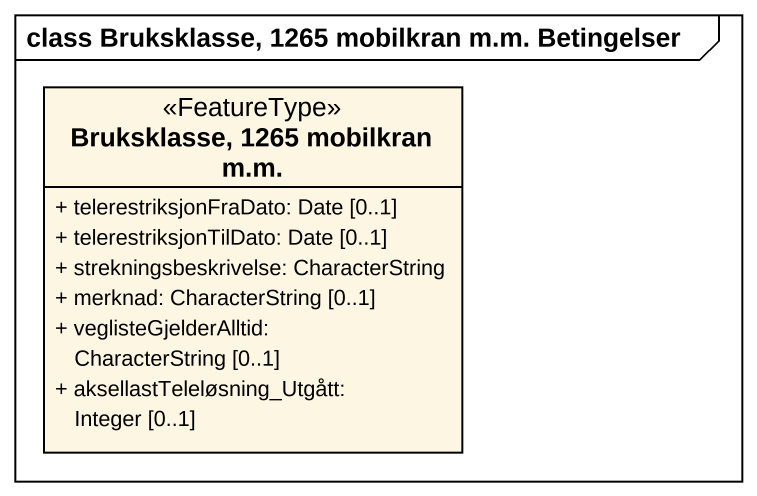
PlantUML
@startuml
mainframe class Bruksklasse, 1265 mobilkran m.m. Betingelser
hide circle
hide empty members
skinparam classAttributeIconSize 0
class "Bruksklasse, 1265 mobilkran m.m." as Bruksklasse_1265_mobilkran <<FeatureType>> {
  + telerestriksjonFraDato: Date [0..1]
  + telerestriksjonTilDato: Date [0..1]
  + strekningsbeskrivelse: CharacterString
  + merknad: CharacterString [0..1]
  + veglisteGjelderAlltid: CharacterString [0..1]
  + aksellastTeleløsning_Utgått: Integer [0..1]
}
@enduml
